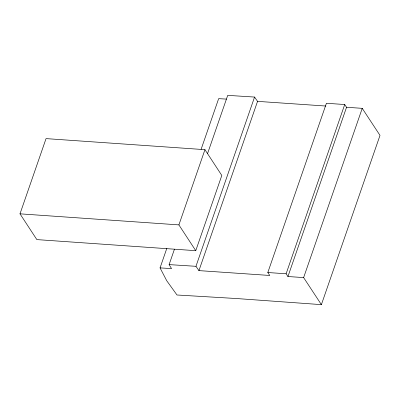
<?xml version="1.0" encoding="UTF-8"?>
<svg xmlns="http://www.w3.org/2000/svg" width="400" height="400" viewBox="0 0 400 400"><rect width="100%" height="100%" fill="white"/><g stroke="black" fill="none" stroke-linecap="round" stroke-linejoin="round"><path stroke-width="0.6" d="M20 213.835L46.05 138.61L204.95 149.67L221.81 175.455L195.76 250.68L36.85 239.6L20 213.835L178.9 224.895L195.76 250.68M174.42 249.275L169.11 264.61L195.96 266.31L198.94 270.615L269.765 275.465L267.81 272.525L326.42 103.275L344.72 104.525L346.55 107.275L362.24 108.34L380 135.39L321.39 304.64L236.715 298.545L176.99 294.995L166.71 280.705L160.05 267.89L166.79 248.43M201.095 149.355L218.66 98.64L226.525 99.12M178.9 224.895L204.95 149.67M207.5 153.745L227.72 95.36L254.565 97.06L257.55 101.365L325.89 106.045M195.96 266.31L254.565 97.06M198.94 270.615L257.55 101.365M321.39 304.64L303.63 277.59L287.945 276.525L286.115 273.775L344.72 104.525M287.945 276.525L346.55 107.275M303.63 277.59L362.24 108.34M160.05 267.89L171.55 268.59L169.11 264.61M267.81 272.525L286.115 273.775"/></g></svg>
